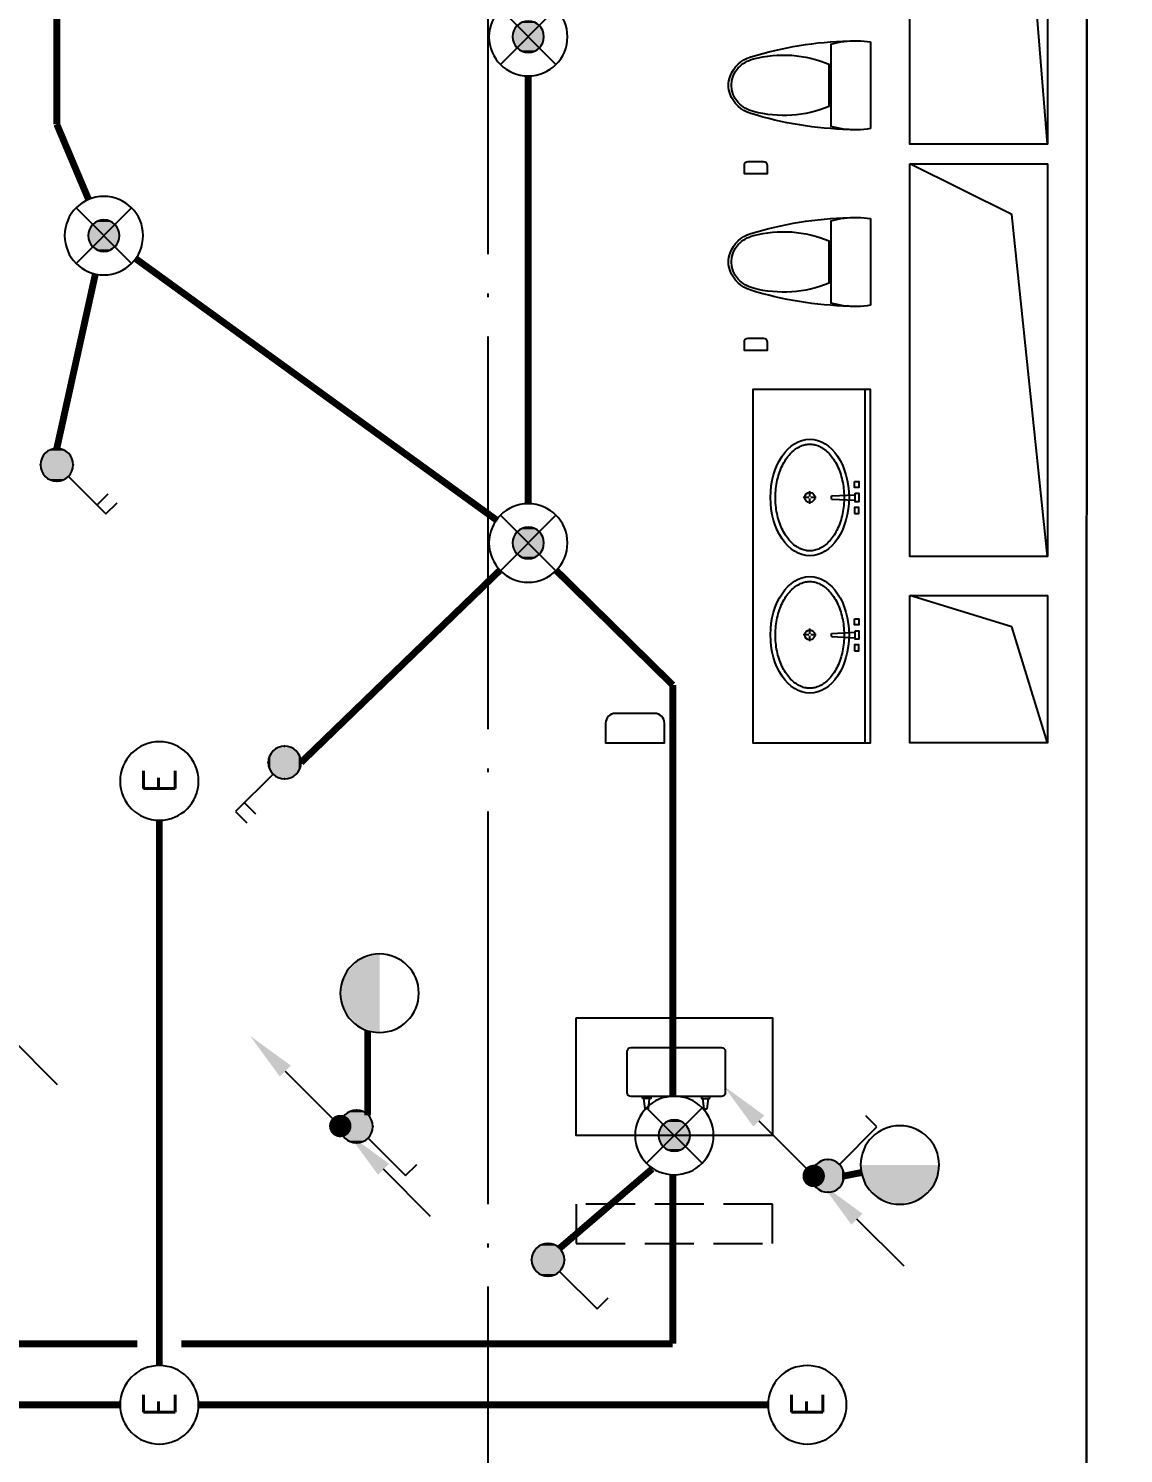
# Model space of a CAD drawing. Extents: x -2209072 to 495824, y -92434 to 572724.
# Drawn here: x 128301 to 133878, y 406353 to 413612 of the extents above; entities that cross this region are included whole.
import ezdxf
from ezdxf.enums import TextEntityAlignment as Align

# ---------------------------------------------------------------- set-up
doc = ezdxf.new("R2010")
doc.units = 0
doc.header["$LTSCALE"] = 1000
doc.header["$MEASUREMENT"] = 0
for name, pattern in [('DASH', [0.35, 0.25, -0.1]), ('X-104 6#7#平面$0$DASH', [0.35, 0.25, -0.1]), ('X-104 6#7#平面$0$DOTE', [2.4200000000000004, 2, -0.2, 0.02, -0.2])]:
    doc.linetypes.add(name, pattern=pattern)
doc.layers.get('0').update_dxf_attribs({"linetype": 'CONTINUOUS'})
for name, color, linetype in [('EQUIP-照明', 3, 'CONTINUOUS'), ('LWIRE', 4, 'CONTINUOUS'), ('TEL_TEXT', 3, 'CONTINUOUS'), ('WIRE-应急', 2, 'DASH'), ('WIRE-照明', 1, 'CONTINUOUS'), ('X-104 6#7#平面$0$A-C_门', 150, 'CONTINUOUS'), ('X-104 6#7#平面$0$A-I_卫-洁具', 241, 'CONTINUOUS'), ('X-104 6#7#平面$0$A-TECH_结构', 21, 'CONTINUOUS'), ('X-104 6#7#平面$0$A_AXIS-轴线', 36, 'X-104 6#7#平面$0$DOTE')]:
    doc.layers.add(name, color=color, linetype=linetype)
doc.layers.add('X-104 6#7#平面$0$000套内', color=226, linetype='CONTINUOUS', lineweight=30, plot=False)
doc.styles.add('_TEL_DIM', font='SIMPLEX', dxfattribs={"width": 0.8, "height": 3.5, "bigfont": 'HZTXT'})
doc.styles.get("Standard").update_dxf_attribs({"font": 'gbenor.shx', "bigfont": 'gbcbig.shx'})

# ---------------------------------------------------------------- blocks, each defined once
blk = doc.blocks.new('$equip$00001838')
blk.add_circle((0, 0), 0.5)
at = {"color": 7, "style": '_TEL_DIM'}
blk.add_attdef('$TEXT$', text='', height=0.4, dxfattribs=at).set_placement((0, 0), align=Align.MIDDLE_CENTER)
at = {"color": 7, "style": '_TEL_DIM', "flags": 1}
blk.add_attdef('A', text='', height=2e-05, dxfattribs=at).set_placement((0, 0), align=Align.MIDDLE_CENTER)
blk = doc.blocks.new('$equip$00001151')
blk.add_circle((0, 0.5), 0.5)
for points in [[(0.4330127085668209, 0.2500000115614966), (-0.4330126952190767, 0.2499999884385034), (0.5, 0.5000000133477442), (-0.5, 0.4999999866522558)], [(0.2500000115578587, 0.0669873047809233), (-0.2499999884421413, 0.06698729143317905), (0.4330127085668209, 0.2500000115614966), (-0.4330126952190767, 0.2499999884385034)], [(1.334774424321949e-08, 0), (1.334774424321949e-08, 0), (0.2500000115578587, 0.0669873047809233), (-0.2499999884421413, 0.06698729143317905)]]:
    blk.add_solid(points)
at = {"flags": 9}
blk.add_attdef('A', (0, 0), '', height=2e-05, dxfattribs=at)
blk = doc.blocks.new('$equip$00001962')
for p, q in [((0.1473139127519971, 0.3556472460822988), (0.625000000003638, 0.8333333333339397)), ((0.625000000003638, 0.8333333333339397), (0.7664213562420628, 0.6919119770955149))]:
    blk.add_line(p, q)
blk.add_circle((3.637978807091713e-12, 0.2083333333339397), 0.2083333333334168)
for p in [(1.091393642127514e-11, 0.4166666666660603), (-0.2083333333284827, 0.2083333333375776), (0.2083333333393966, 0.2083333333375776), (1.091393642127514e-11, 0)]:
    blk.add_point(p)
for points in [[(-0.1041666666642413, 0.3887552924552438), (0.1041666666715173, 0.3887552924552438), (-0.1804219591176661, 0.312500000001819), (0.1804219591249421, 0.312500000001819)], [(3.637978807091713e-12, 0.4166666666660603), (3.637978807091713e-12, 0.4166666666660603), (-0.1041666666642413, 0.3887552924552438), (0.1041666666715173, 0.3887552924552438)], [(-0.1804219591176661, 0.312500000001819), (0.1804219591249421, 0.312500000001819), (-0.2083333333284827, 0.2083333333339397), (0.2083333333357587, 0.2083333333339397)], [(-0.1804219591176661, 0.1041666666660603), (0.1804219591249421, 0.1041666666660603), (-0.2083333333284827, 0.2083333333339397), (0.2083333333357587, 0.2083333333339397)], [(-0.1041666666642413, 0.02791137421263556), (0.1041666666715173, 0.02791137421263556), (-0.1804219591176661, 0.1041666666660603), (0.1804219591249421, 0.1041666666660603)], [(3.637978807091713e-12, 1.818989403545856e-12), (3.637978807091713e-12, 1.818989403545856e-12), (-0.1041666666642413, 0.02791137421263556), (0.1041666666715173, 0.02791137421263556)]]:
    blk.add_solid(points)
at = {"layer": 'TEL_TEXT', "style": '_TEL_DIM', "flags": 1}
blk.add_attdef('A', text='', height=2e-05, dxfattribs=at).set_placement((0, 0), align=Align.MIDDLE_CENTER)
blk = doc.blocks.new('$TelecSys$00000081')
for p, q in [((0.1041666666678793, 0.1041666666660603), (0.1041666666678793, 0.1041666666660603)), ((-0.1041666666678793, -0.1041666666660603), (-0.1041666666678793, -0.1041666666660603)), ((-1.150000000001455, -1.149999999999636), (-0.5499999999992724, -0.5499999999992724))]:
    blk.add_line(p, q)
at = {"const_width": 0.1425}
blk.add_lwpolyline([(0.07125000000087311, 0, 1), (-0.07125000000087311, 0, 1)], format="xyb", close=True, dxfattribs=at)
blk.add_solid([(-0.6199999999989814, -0.4799999999995634), (-0.4799999999995634, -0.6200000000008004), (-0.09999999999854481, -0.1000000000003638)])
at = {"width": 0.8, "flags": 9}
blk.add_attdef('A', (0, 0), '', height=2e-05, rotation=180, dxfattribs=at)
blk = doc.blocks.new('$TelecSys$00000079')
for p, q in [((0.7000000000007276, 0.7000000000007276), (0, 0)), ((0.1041666666678793, 0.1041666666660603), (0.1041666666678793, 0.1041666666660603)), ((-0.1041666666678793, -0.1041666666660603), (-0.1041666666678793, -0.1041666666660603))]:
    blk.add_line(p, q)
at = {"const_width": 0.1425}
blk.add_lwpolyline([(-0.07125000000087311, 0, 1), (0.07125000000087311, 0, 1)], format="xyb", close=True, dxfattribs=at)
blk.add_solid([(0.6300000000010186, 0.7700000000004366), (0.7700000000004366, 0.6299999999991996), (1.150000000001455, 1.149999999999636)])
at = {"width": 0.8, "flags": 9}
blk.add_attdef('A', (0, 0), '', height=2e-05, dxfattribs=at)
blk = doc.blocks.new('$equip$00001149')
for p, q in [((-0.353553390592424, 0.353553390592424), (0.353553390592424, -0.353553390592424)), ((0.353553390592424, 0.353553390592424), (-0.353553390592424, -0.353553390592424))]:
    blk.add_line(p, q)
for radius in [0.5, 0.2]:
    blk.add_circle((0, 0), radius)
for points in [[(0, 0.2000000000007276), (0, 0.2000000000007276), (-0.09999999999854481, 0.1732050807586347), (0.09999999999854481, 0.1732050807586347)], [(-0.1732050807586347, 0.09999999999854481), (0.1732050807586347, 0.09999999999854481), (-0.2000000000007276, 0), (0.2000000000007276, 0)], [(-0.1732050807586347, -0.09999999999854481), (0.1732050807586347, -0.09999999999854481), (-0.2000000000007276, 0), (0.2000000000007276, 0)], [(-0.09999999999854481, 0.1732050807586347), (0.09999999999854481, 0.1732050807586347), (-0.1732050807586347, 0.09999999999854481), (0.1732050807586347, 0.09999999999854481)], [(-0.09999999999854481, -0.1732050807586347), (0.09999999999854481, -0.1732050807586347), (-0.1732050807586347, -0.09999999999854481), (0.1732050807586347, -0.09999999999854481)], [(0, -0.2000000000007276), (0, -0.2000000000007276), (-0.09999999999854481, -0.1732050807586347), (0.09999999999854481, -0.1732050807586347)]]:
    blk.add_solid(points)
at = {"flags": 9}
blk.add_attdef('A', (0, 0), '', height=2e-05, dxfattribs=at)
blk = doc.blocks.new('$equip$00001963')
for p, q in [((0.1473139127447212, 0.3556472460822988), (0.624999999996362, 0.8333333333339397)), ((0.624999999996362, 0.8333333333339397), (0.7664213562347868, 0.6919119770955149)), ((0.5118629150056222, 0.7201962483431998), (0.653284271244047, 0.578774892108413))]:
    blk.add_line(p, q)
blk.add_circle((-3.637978807091713e-12, 0.2083333333339397), 0.2083333333334168)
for p in [(0, 0.4166666666660603), (-0.2083333333393966, 0.2083333333375776), (0.2083333333284827, 0.2083333333375776), (0, 0)]:
    blk.add_point(p)
for points in [[(-0.1041666666715173, 0.3887552924552438), (0.1041666666642413, 0.3887552924552438), (-0.1804219591249421, 0.312500000001819), (0.1804219591176661, 0.312500000001819)], [(-3.637978807091713e-12, 0.4166666666660603), (-3.637978807091713e-12, 0.4166666666660603), (-0.1041666666715173, 0.3887552924552438), (0.1041666666642413, 0.3887552924552438)], [(-0.1804219591249421, 0.312500000001819), (0.1804219591176661, 0.312500000001819), (-0.2083333333357587, 0.2083333333339397), (0.2083333333284827, 0.2083333333339397)], [(-0.1804219591249421, 0.1041666666660603), (0.1804219591176661, 0.1041666666660603), (-0.2083333333357587, 0.2083333333339397), (0.2083333333284827, 0.2083333333339397)], [(-0.1041666666715173, 0.02791137421263556), (0.1041666666642413, 0.02791137421263556), (-0.1804219591249421, 0.1041666666660603), (0.1804219591176661, 0.1041666666660603)], [(-3.637978807091713e-12, 1.818989403545856e-12), (-3.637978807091713e-12, 1.818989403545856e-12), (-0.1041666666715173, 0.02791137421263556), (0.1041666666642413, 0.02791137421263556)]]:
    blk.add_solid(points)
at = {"layer": 'TEL_TEXT', "style": '_TEL_DIM', "flags": 1}
blk.add_attdef('A', text='', height=2e-05, dxfattribs=at).set_placement((0, 0), align=Align.MIDDLE_CENTER)
blk = doc.blocks.new('*U1303')
at = {"layer": 'X-104 6#7#平面$0$A_AXIS-轴线'}
blk.add_line((33599.99999999994, 25699.99999999951), (33600.00000000001, -6500.000000000364), dxfattribs=at)
blk = doc.blocks.new('X-104 6#7#平面$0$drff')
at = {"layer": 'X-104 6#7#平面$0$A-TECH_结构'}
for points in [[(-950.0002347079571, 7950.000640147191), (-250.0000079800375, 7950.000640861748), (-250.0785117881314, 5400.000881613872), (-950.078561139584, 5400.000954204879)], [(-950.0838447942515, 5300.00095420552), (-250.0840018930903, 5300.00095492031), (-250.0003174667072, 3300.002407060994), (-950.0001603678684, 3300.002406346204)], [(-950.0002973864612, 3099.99697556789), (-250.0004544853, 3099.99697628268), (-250.000465637655, 2350.000991695269), (-950.0003085388162, 2350.000990980479)]]:
    blk.add_lwpolyline(points, close=True, dxfattribs=at)
for points in [[(-250.0777486588049, 5400.000827985525), (-430.2593758709263, 7653.65636189474), (-949.9990587088396, 7950.000349234615)], [(-250.0003878508869, 3300.002407060412), (-430.2600122309232, 5041.159833339276), (-950.0838447942515, 5300.00095420552)], [(-250.0005360218347, 2350.000991694687), (-430.260228719766, 2941.159833339334), (-950.0002973864612, 3099.99697556789)]]:
    blk.add_lwpolyline(points, dxfattribs=at)
blk = doc.blocks.new('X-104 6#7#平面$0$meae')
for p, q in [((-215.039999999979, 0), (-243.7679999999818, 0)), ((-210, 5.039999999979045), (-210, 32.76000000000931)), ((-176.7359999999753, 0), (-204.9599999999627, 0)), ((-99.54815868195146, 8), (21.68149024352897, 14.3899337600451)), ((-99.54815868195146, -7.999999999941792), (-99.54815868195146, 8)), ((21.68149024352897, -14.3899337601033), (21.68149024352897, 14.3899337600451)), ((-210, -32.25599999999395), (-210, -5.039999999979045)), ((-99.54815868195146, -8.000000000058208), (21.68149024352897, -14.3899337601033))]:
    blk.add_line(p, q)
for points in [[(17.19145484233741, 81.35012003820157), (40, 81.35012003820157), (39.99999999994179, 51.35012003820157), (17.1914548422792, 51.35012003820157)], [(21.68149024352897, 21.35012003820157), (40, 21.35012003820157), (40, -21.35012003820157), (21.68149024352897, -21.35012003820157)], [(17.19145484233741, -81.35012003820157), (40, -81.35012003820157), (39.99999999994179, -51.35012003820157), (17.1914548422792, -51.35012003820157)]]:
    blk.add_lwpolyline(points, close=True)
at = {"const_width": 0.8399999999999999}
blk.add_lwpolyline([(-209.5800000000163, -0.1400000000139698, -0.9999999999999999), (-210.4199999999837, -0.1400000000139698, -0.9999999999999999)], format="xyb", close=True, dxfattribs=at)
blk.add_circle((-210, 0), 25.2)
blk.add_ellipse((-210, 0), major_axis=(0, -296.8388870928175), ratio=0.6737661697857759)
at = {"color": 8}
blk.add_open_spline([(-210, -271.838887092832), (-201.6286662275088, -271.838887092832), (-193.2556980797672, -270.8834744876949), (-176.5567826171755, -267.0318226981908), (-168.2292954665609, -264.1331208487391), (-151.7464247078751, -256.3412992825033), (-143.592075161112, -251.4461166422116), (-127.6688291439204, -239.6628589069005), (-119.9016611408442, -232.7743547918508), (-105.0053654383519, -217.100718463771), (-97.87740360945463, -208.3160983382841), (-84.50442564953119, -189.0367220979533), (-78.25994529254967, -178.5426552897552), (-66.86596525227651, -156.1005802754662), (-61.71665413689334, -144.1531549534993), (-52.68240508378949, -119.1104159536771), (-48.79751711455174, -106.0155586157343), (-42.41598126577446, -79.01830609660828), (-39.91934085072717, -65.11628590768669), (-36.39207964838715, -36.86706837144447), (-35.3614577781409, -22.5202054088586), (-34.79793056182098, 6.244822261855006), (-35.26502483320655, 20.66266644134885), (-37.68259151588427, 49.19399507466005), (-39.63306519814068, 63.30715293157846), (-44.95700291811954, 90.86129060061648), (-48.33046480413759, 104.3019146881416), (-56.39392556494568, 130.1611448710319), (-61.0838973345235, 142.5793309712317), (-71.62818411248736, 166.0733063118532), (-77.48238030000357, 177.1485642623738), (-90.15903716551838, 197.6798496269621), (-96.98112566315103, 207.1352148510632), (-111.3602107425686, 224.2113378457143), (-118.9163064261083, 231.8314545630128), (-134.510733252624, 245.1036245926516), (-142.547481424408, 250.7556368449004), (-158.868371842138, 260.0530890176306), (-167.1509793659789, 263.6999722997425), (-183.7976203592261, 269.0257272459567), (-192.162095878215, 270.7072330619558), (-208.8995512870024, 272.153067119536), (-217.2755150526064, 271.9185741905239), (-234.0031495776493, 269.526916392555), (-242.3573442720808, 267.3679324407713), (-258.9526960913208, 261.0731867576833), (-267.1936322519905, 256.9349128940958), (-283.3781850557425, 246.65468100406), (-291.3201072766096, 240.5117016318836), (-306.6623222918133, 226.2813428560039), (-314.0611830068519, 218.1942343084957), (-328.0653621423407, 200.2301868745126), (-334.6699371464783, 190.353927289194), (-346.859358667396, 169.044026111078), (-352.4439172392595, 157.6110181525), (-362.4072642970132, 133.476927122334), (-366.7859668953461, 120.7763437553076), (-374.1964356524404, 94.43610308453208), (-377.2281845823745, 80.79684587812517), (-381.8495765395346, 52.93462008907227), (-383.4392193020904, 38.71199739631265), (-385.1273327118251, 10.0537408667733), (-385.225804392132, -4.381569712015335), (-383.9285565786413, -33.08909023553133), (-382.5328362500295, -47.36097819061251), (-378.2902226594742, -75.36972922243876), (-375.4433290168527, -89.10625087702647), (-368.3874579074909, -115.6863969620317), (-364.1784936326439, -128.529630749661), (-354.5335200406262, -152.9902308470919), (-349.097582319926, -164.6071133053629), (-337.1786070214584, -186.3198765731067), (-330.6958189697471, -196.415140855941), (-316.9037533847149, -214.843760280055), (-309.5951420506462, -223.1764269854757), (-294.4000191528467, -237.9131964488188), (-286.5148495539906, -244.3169298697612), (-270.41386736813, -255.1213227973203), (-262.1997869724291, -259.5227866767091), (-245.6385630253353, -266.3373192788567), (-237.2919559226721, -268.7527736420161), (-222.6272707111784, -271.2949484957498), (-216.3134306632564, -271.838887092832), (-210, -271.838887092832)], degree=3, knots=[0, 0, 0, 0, 0.1541728099079682, 0.1541728099079682, 0.3083456198159364, 0.3083456198159364, 0.4625184297239047, 0.4625184297239047, 0.6166912396318729, 0.6166912396318729, 0.7708640495398411, 0.7708640495398411, 0.9250368594478093, 0.9250368594478093, 1.079209669355778, 1.079209669355778, 1.233382479263746, 1.233382479263746, 1.387555289171714, 1.387555289171714, 1.541728099079682, 1.541728099079682, 1.69590090898765, 1.69590090898765, 1.850073718895619, 1.850073718895619, 2.004246528803587, 2.004246528803587, 2.158419338711555, 2.158419338711555, 2.312592148619523, 2.312592148619523, 2.466764958527492, 2.466764958527492, 2.62093776843546, 2.62093776843546, 2.775110578343428, 2.775110578343428, 2.929283388251396, 2.929283388251396, 3.083456198159364, 3.083456198159364, 3.237629008067333, 3.237629008067333, 3.391801817975301, 3.391801817975301, 3.545974627883269, 3.545974627883269, 3.700147437791237, 3.700147437791237, 3.854320247699206, 3.854320247699206, 4.008493057607174, 4.008493057607174, 4.162665867515142, 4.162665867515142, 4.31683867742311, 4.31683867742311, 4.471011487331078, 4.471011487331078, 4.625184297239047, 4.625184297239047, 4.779357107147015, 4.779357107147015, 4.933529917054983, 4.933529917054983, 5.087702726962951, 5.087702726962951, 5.24187553687092, 5.24187553687092, 5.396048346778888, 5.396048346778888, 5.550221156686856, 5.550221156686856, 5.704393966594824, 5.704393966594824, 5.858566776502792, 5.858566776502792, 6.012739586410761, 6.012739586410761, 6.166912396318729, 6.166912396318729, 6.283185307179586, 6.283185307179586, 6.283185307179586, 6.283185307179586], dxfattribs=at)
blk = doc.blocks.new('X-104 6#7#平面$0$hgfasg')
for p, q in [((-209.53125, 202.5), (209.53125, 202.5)), ((107.6506163835293, 211.7636099999945), (-107.650638883526, 211.7636099999945)), ((-220.78125, 0), (220.78125, 0))]:
    blk.add_line(p, q)
blk.add_lwpolyline([(-209.53125, 202.5), (-220.9312574999931, 151.5815775000083), (-226.3893074999942, 102.226364999995), (-226.3893074999942, 50.1765075000003), (-220.78125, 0)])
for centre, radius, start, end in [((12.18639293921296, 562.4982811024092), 163.5812782416205, 110.4523908064364, 162.7522599272803), ((23.26483596065373, 555.5449209055951), 162.7261878014058, 133.1457353983645, 165.2214349415254), ((-1.124999835155904e-05, 580.3665348804789), 128.7061108459815, 46.85426460163555, 133.1457353983645), ((0, 595.1750179040682), 128.7061108459815, 69.54760919356356, 110.4523908064364), ((-12.18639293921296, 562.4982811024092), 163.5812782416205, 17.24774007271973, 69.54760919356356), ((-23.26485846065043, 555.5449209055951), 162.7261878014058, 14.77856505847465, 46.85426460163555), ((1596.893304158017, 70.5022373952088), 1822.905267548176, 162.7522599272803, 178.7776319832778), ((448.2021256943117, 443.44170022248), 602.2018211347165, 165.2214349415254, 202.6262561226716), ((-448.2021481943084, 443.44170022248), 602.2018211347165, 337.3737438773284, 14.77856505847465), ((-1596.893304158017, 70.5022373952088), 1822.905267548176, 1.222368016722242, 17.24774007271973), ((-236.25, 76.1718824999989), 463.3354349999999, 7.739946000358616, 15.82198200030497), ((-236.25, 76.1718824999989), 463.3354349999999, 350.5376780003206, 7.739946000358616)]:
    blk.add_arc(centre, radius, start, end)
blk = doc.blocks.new('X-104 6#7#平面$0$fgdgfhgh')
at = {"layer": 'X-104 6#7#平面$0$A-C_门', "linetype": 'X-104 6#7#平面$0$DASH'}
blk.add_lwpolyline([(34049.99991629372, 11400.00007873948), (35049.9999162915, 11400.00007588055), (35049.9999162915, 11599.99998671573), (34049.99991629372, 11599.99998957454)], close=True, dxfattribs=at)
at = {"layer": 'X-104 6#7#平面$0$A-I_卫-洁具', "ltscale": 0.1}
for p, q in [((34401.79323838165, 12085.06107731262), (34395.40330462161, 12138.82724374224)), ((34424.18317214175, 12138.82724374224), (34395.40330462161, 12138.82724374224)), ((34417.79323838171, 12085.06107731262), (34424.18317214175, 12138.82724374224)), ((34701.79323838159, 12085.06107731262), (34695.40330462155, 12138.82724374224)), ((34695.40330462155, 12138.82724374224), (34724.1831721417, 12138.82724374224)), ((34717.79323838165, 12085.06107731262), (34724.1831721417, 12138.82724374224)), ((34417.79323838159, 12085.06107731262), (34401.79323838165, 12085.06107731262)), ((34701.79323838171, 12085.06107731262), (34717.79323838165, 12085.06107731262))]:
    blk.add_line(p, q, dxfattribs=at)
at = {"layer": 'X-104 6#7#平面$0$A-I_卫-洁具'}
for points in [[(35005.00007616481, 16910.0003390885), (34925.00007616481, 16910.0003390885, 0.414213562373095), (34905.00007616481, 16890.0003390885), (34905.00007616481, 16850.0003390885), (35025.00007616481, 16850.0003390885), (35025.00007616481, 16890.0003390885, 0.414213562373095)], [(35005.00007616487, 16010.0003390885), (34925.00007616487, 16010.0003390885, 0.414213562373095), (34905.00007616487, 15990.0003390885), (34905.00007616487, 15950.0003390885), (35025.00007616487, 15950.0003390885), (35025.00007616487, 15990.0003390885, 0.414213562373095)], [(34450.00012546053, 14100.00037132134), (34250.00012546053, 14100.00037132134, 0.414213562373095), (34200.00012546053, 14050.00037132134), (34200.00012546053, 13950.00037132134), (34500.00012546053, 13950.00037132134), (34500.00012546053, 14050.00037132134, 0.414213562373095)]]:
    blk.add_lwpolyline(points, format="xyb", close=True, dxfattribs=at)
at = {"layer": 'X-104 6#7#平面$0$A-I_卫-洁具', "ltscale": 0.1}
for points in [[(35550.00007934606, 13950.00047349103), (35550.00007934601, 15750.00047349103), (34950.00007934612, 15750.00047349103), (34950.00007934612, 13950.00047349103)], [(34049.99994845616, 12550.00051829807), (35049.99993308957, 12550.00051829807), (35049.99993308957, 11950.00019579777), (34049.99994845616, 11950.00019579777)], [(34388.44311834345, 12138.82724374224), (34388.44311834345, 12147.98649862048), (34431.14335841985, 12147.98649862048), (34431.14335841985, 12138.82724374224)], [(34731.14335841985, 12138.82724374224), (34731.14335841985, 12147.98649862048), (34688.44311834345, 12147.98649862048), (34688.44311834345, 12138.82724374224)]]:
    blk.add_lwpolyline(points, close=True, dxfattribs=at)
at = {"layer": 'X-104 6#7#平面$0$A-I_卫-洁具'}
blk.add_lwpolyline([(35519.99923389938, 15750.00068542035), (35519.99997573296, 13950.00036274473), (35549.99997573296, 13950.00036274473), (35549.99997573331, 15750.00075306033), (35519.99923389938, 15750.00075345137)], dxfattribs=at)
at = {"layer": 'X-104 6#7#平面$0$A-I_卫-洁具', "ltscale": 0.1}
blk.add_lwpolyline([(34809.79323838165, 12377.98649862048), (34809.79323838165, 12167.98649862048, -0.414213562373095), (34789.79323838165, 12147.98649862048), (34329.79323838165, 12147.98649862048, -0.4142135623731127), (34309.79323838165, 12167.98649862048), (34309.79323838168, 12377.98649862048, -0.4142135623730765), (34329.79323838168, 12397.98649862048), (34789.79323838165, 12397.98649862048, -0.414213562373095)], format="xyb", close=True, dxfattribs=at)
at = {"layer": 'X-104 6#7#平面$0$A-I_卫-洁具', "ltscale": 0.1, "extrusion": (0, 0, -1), "zscale": -1, "rotation": 270}
for p in [(-35550.00000431982, 17300.00033753901), (-35550.00000431982, 16400.00033753901)]:
    blk.add_blockref('X-104 6#7#平面$0$hgfasg', p, dxfattribs=at)
at = {"layer": 'X-104 6#7#平面$0$A-I_卫-洁具', "ltscale": 0.1}
for p in [(35450.00007934612, 15200.0004734908), (35450.00007791666, 14500.0004734908)]:
    blk.add_blockref('X-104 6#7#平面$0$meae', p, dxfattribs=at)
blk = doc.blocks.new('X-104 6#7#平面')
at = {"layer": 'X-104 6#7#平面$0$000套内'}
blk.add_lwpolyline([(127840.02936075, 405622.5482478067), (133689.7038497111, 405622.5484256537), (133689.7038497111, 405622.5484256537), (133689.7038497113, 405622.5484302598), (133690.342399738, 416643.1976340805), (141690.0291198618, 416870.6152304801), (141690.0291198618, 416122.5579546403), (148290.0291198617, 416122.5486283171), (148290.0291198617, 394522.5484164236), (141690.0291198618, 394522.5484164236), (141690.0291198618, 393222.5484164307), (119640.0293629739, 393222.5484153212), (119640.0293630168, 405622.5479915011), (125940.0293607417, 405622.5481900412), (125940.0293607441, 405122.5484300765), (127840.029360752, 405122.5484300763), (127840.02936075, 405622.5482478067)], dxfattribs=at)
blk.add_blockref('*U1303', (97040.02911955107, 396022.5484301932))
at = {"layer": 'X-104 6#7#平面$0$A-TECH_结构'}
for name, p in [('X-104 6#7#平面$0$fgdgfhgh', (97040.029360738, 396022.5486713835)), ('X-104 6#7#平面$0$drff', (133740.0852816732, 407622.5489964617))]:
    blk.add_blockref(name, p, dxfattribs=at)

msp = doc.modelspace()

# ---------------------------------------------------------------- linework, layer by layer
at = {"layer": 'WIRE-应急', "linetype": 'DASH', "const_width": 35}
for points in [[(128967.3260092721, 406800.6151188644), (128967.3260092721, 409578.0629419392)], [(128767.3260092721, 406600.6151188644), (124167.3260092721, 406600.6151188644)], [(132067.3260092721, 406600.6151188644), (129167.3260092721, 406600.6151188644)]]:
    msp.add_lwpolyline(points, dxfattribs=at)
at = {"layer": 'WIRE-照明', "linetype": 'Continuous', "const_width": 35}
for points in [[(128445.0240087136, 414425.6435962513), (128445.0240087136, 413123.6745742638)], [(130846.0602038624, 413369.7253641133), (130846.0602038624, 411190.9952790869)], [(128445.0240087136, 413123.6745742638), (128606.7817572122, 412740.7132685285)], [(128846.5801555274, 412439.1582430283), (130684.0819249952, 411108.3112506134)], [(128445.0236826278, 411472.4333510316), (128641.4423805929, 412361.1865859164)], [(129688.810426142, 409872.4331869643), (130702.2555310055, 410851.9980990272)], [(131582.0905772978, 410267.1310736297), (130988.6551567584, 410850.7573405375)], [(131582.0905772978, 408172.3912467154), (131582.0905772978, 410267.1310736297)], [(130028.4310302273, 408075.2667378217), (130028.4310302273, 408506.7648411993)], [(131477.3762352717, 407802.3592209465), (131003.5180623833, 407396.0170285584)], [(131582.0905772978, 407772.7064876471), (131582.0905772978, 406911.276247346)], [(132542.6048037482, 407783.6591943001), (132455.4770627044, 407766.4412629859)], [(124079.8260092722, 406911.276247346), (128854.826009272, 406911.276247346)], [(129079.826009272, 406911.276247346), (131582.0905772978, 406911.276247346)]]:
    msp.add_lwpolyline(points, dxfattribs=at)

# ---------------------------------------------------------------- block references
msp.add_blockref('X-104 6#7#平面', (0, 0))
at = {"layer": 'EQUIP-照明', "xscale": -400, "yscale": 400, "zscale": 400}
for name, p in [('$equip$00001149', (130846.0602038624, 413569.7253641133)), ('$equip$00001149', (128684.6018766603, 412556.4742145549)), ('$equip$00001149', (130846.0602038624, 410990.9952790869)), ('$equip$00001149', (131590.0293015109, 407972.5488671813)), ('$equip$00001151', (132738.8103348989, 407622.4327619188))]:
    msp.add_blockref(name, p, dxfattribs=at)
for name, p, rotation in [('$equip$00001963', (128445.0236826278, 411472.4333510316), 180), ('$equip$00001963', (129688.810426142, 409872.4331869643), 90), ('$equip$00001151', (129888.810409346, 408697.4329575094), 270), ('$equip$00001962', (129971.513305068, 408101.6823459975), 180), ('$equip$00001962', (132288.810396038, 407766.4412629816), 270), ('$equip$00001962', (130946.600337224, 407422.4326367342), 180)]:
    msp.add_blockref(name, p, dxfattribs=dict(at, rotation=rotation))
at = {"layer": 'EQUIP-照明'}
ref = msp.add_blockref('$equip$00001838', (128967.3260092721, 409778.0629419392), dxfattribs=dict(at, xscale=-400, yscale=400, zscale=400, rotation=270))
ref.add_attrib('$TEXT$', 'E', dxfattribs={"layer": '0', "color": 7, "height": 160, "rotation": 90, "style": '_TEL_DIM'}).set_placement((128967.3260092721, 409778.0629419392), align=Align.MIDDLE_CENTER)
ref = msp.add_blockref('$equip$00001838', (128967.3260092721, 406600.6151188644), dxfattribs=dict(at, xscale=-400, yscale=400, zscale=400, rotation=270))
ref.add_attrib('$TEXT$', 'E', dxfattribs={"layer": '0', "color": 7, "height": 160, "rotation": 90, "style": '_TEL_DIM'}).set_placement((128967.3260092721, 406600.6151188644), align=Align.MIDDLE_CENTER)
ref = msp.add_blockref('$equip$00001838', (132267.3260092721, 406600.6151188644), dxfattribs=dict(at, xscale=-400, yscale=400, zscale=400, rotation=270))
ref.add_attrib('$TEXT$', 'E', dxfattribs={"layer": '0', "color": 7, "height": 160, "rotation": 90, "style": '_TEL_DIM'}).set_placement((132267.3260092721, 406600.6151188644), align=Align.MIDDLE_CENTER)
at = {"layer": 'LWIRE', "xscale": -400, "yscale": 400, "zscale": 400}
for name, p in [('$TelecSys$00000081', (127988.8104314023, 408691.4475251752)), ('$TelecSys$00000079', (129888.8103996725, 408020.7018017512)), ('$TelecSys$00000079', (132299.9749457231, 407766.441262983)), ('$TelecSys$00000081', (129888.8103996725, 408020.7018017512)), ('$TelecSys$00000081', (132299.9749457231, 407766.441262983))]:
    msp.add_blockref(name, p, dxfattribs=at)

doc.saveas('drawing.dxf')
